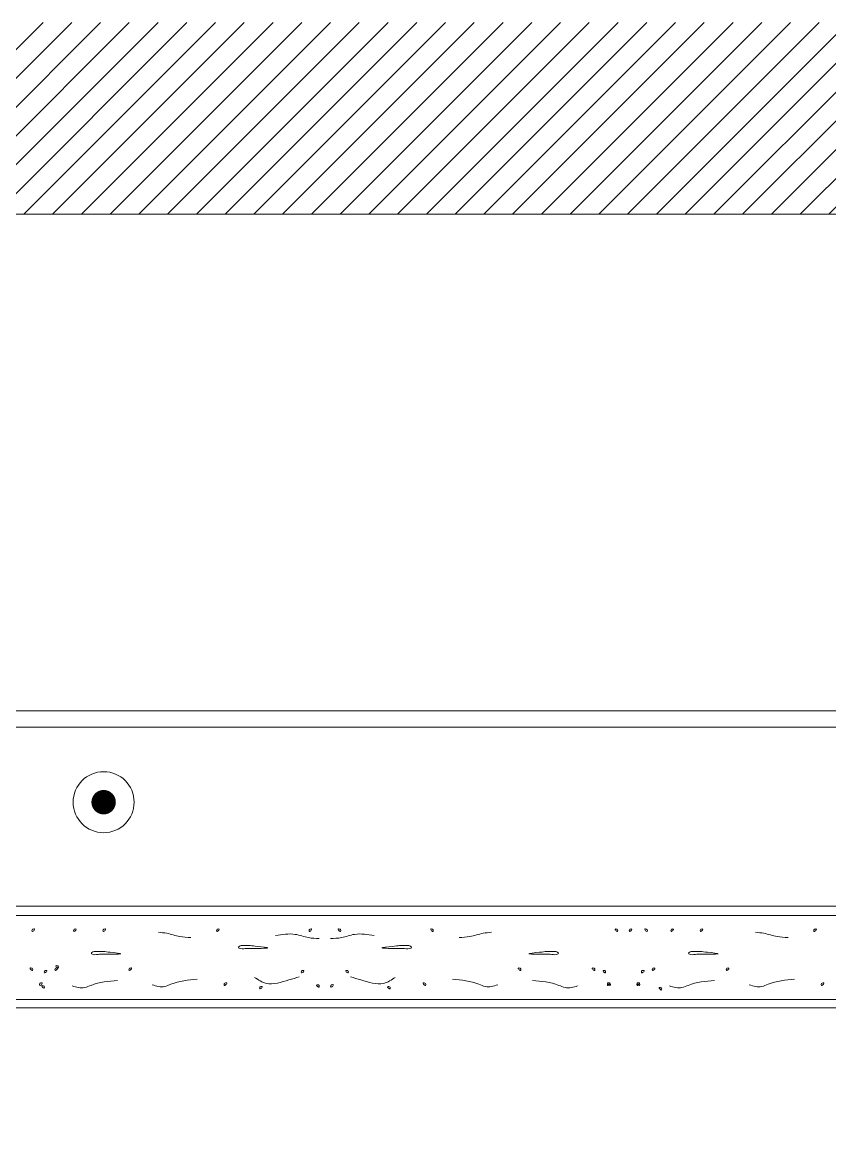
# Model space of a CAD drawing. Header units: millimetres. Extents: x 3383 to 4292, y 1469 to 1637.
# Drawn here: x 3484.3551 to 3484.4543, y 1570.1267 to 1570.2646 of the extents above; entities that cross this region are included whole.
import ezdxf

# ---------------------------------------------------------------- set-up
doc = ezdxf.new("R2010")
doc.units = ezdxf.units.MM
doc.header["$LTSCALE"] = 0.0035
doc.layers.get('0').update_dxf_attribs({"lineweight": 5})

msp = doc.modelspace()

# ---------------------------------------------------------------- hatches: boundary and pattern name
h = msp.add_hatch()
h.set_pattern_fill('ANSI31', color=256, scale=0.02, style=0)
h.set_pattern_definition([(45, (3483.0806814, 1570.111955), (-0.001767767, 0.001767767), [])])
h.paths.add_polyline_path([(3484.25532, 1570.13917), (3484.25532, 1570.14453), (3484.23752, 1570.14453), (3484.23752, 1570.13917)])
h.paths.add_polyline_path([(3484.25532, 1570.14453), (3484.25532, 1570.1583), (3484.23752, 1570.1583), (3484.23752, 1570.14453)])
h.paths.add_polyline_path([(3484.25532, 1570.1583), (3484.25532, 1570.16774), (3484.24115, 1570.16774), (3484.23972, 1570.16874), (3484.24115, 1570.16974), (3484.25532, 1570.16974), (3484.25532, 1570.18057), (3484.23752, 1570.18057), (3484.23752, 1570.1583)])
h.paths.add_polyline_path([(3484.23972, 1570.16874), (3484.24115, 1570.16774), (3484.25532, 1570.16774), (3484.25532, 1570.16874)], flags=16)
h.paths.add_polyline_path([(3484.25532, 1570.16874), (3484.25532, 1570.16974), (3484.24115, 1570.16974), (3484.23972, 1570.16874)], flags=17)
h.paths.add_polyline_path([(3484.25532, 1570.22567), (3484.23752, 1570.22567), (3484.23752, 1570.18057), (3484.25532, 1570.18057)])
h.paths.add_polyline_path([(3484.25532, 1570.24099), (3484.32433, 1570.24099), (3484.32433, 1570.2476), (3484.23752, 1570.2476), (3484.23752, 1570.22567), (3484.25532, 1570.22567)])
h.paths.add_polyline_path([(3484.32433, 1570.2476), (3484.32433, 1570.26098), (3484.32808, 1570.26198), (3484.33183, 1570.26098), (3484.33183, 1570.24099), (3484.52433, 1570.24099), (3484.52433, 1570.26098), (3484.52808, 1570.26198), (3484.53183, 1570.26098), (3484.53183, 1570.24099), (3484.55329, 1570.24099), (3484.55329, 1570.26456), (3484.23752, 1570.26456), (3484.23752, 1570.2476)])
h.paths.add_polyline_path([(3484.58905, 1570.24099), (3484.58905, 1570.20209), (3484.60685, 1570.20209), (3484.60685, 1570.21782), (3484.59982, 1570.21782, -1), (3484.59932, 1570.21782, -1), (3484.59982, 1570.21782), (3484.60685, 1570.21782), (3484.60685, 1570.25467), (3484.60225, 1570.25467, -1), (3484.60175, 1570.25467, -1), (3484.60225, 1570.25467), (3484.60685, 1570.25467), (3484.60685, 1570.26456), (3484.55944, 1570.26456), (3484.55944, 1570.24099), (3484.56062, 1570.24099)])
h.paths.add_polyline_path([(3484.58905, 1570.17846), (3484.60685, 1570.17846), (3484.60685, 1570.20209), (3484.58905, 1570.20209)])
h.paths.add_polyline_path([(3484.58905, 1570.17846), (3484.58905, 1570.16974), (3484.60322, 1570.16974), (3484.60422, 1570.16904), (3484.60685, 1570.16904), (3484.60685, 1570.17846)])
h.paths.add_polyline_path([(3484.60685, 1570.15981), (3484.60685, 1570.16904), (3484.60422, 1570.16904), (3484.60465, 1570.16874), (3484.60322, 1570.16774), (3484.58905, 1570.16774), (3484.58905, 1570.15981)])
h.paths.add_polyline_path([(3484.60685, 1570.15981), (3484.58905, 1570.15981), (3484.58905, 1570.14844), (3484.60685, 1570.14844)])
h.paths.add_polyline_path([(3484.58905, 1570.14844), (3484.58905, 1570.13597), (3484.60685, 1570.13597), (3484.60685, 1570.14844)])
h.paths.add_polyline_path([(3484.60685, 1570.12667), (3484.60685, 1570.13597), (3484.58905, 1570.13597), (3484.58905, 1570.12667)])
h.paths.add_polyline_path([(3484.58905, 1570.16874), (3484.58905, 1570.16774), (3484.60322, 1570.16774), (3484.60465, 1570.16874)], flags=17)
h.paths.add_polyline_path([(3484.58905, 1570.16974), (3484.58905, 1570.16874), (3484.60465, 1570.16874), (3484.60422, 1570.16904), (3484.60303, 1570.16904, -1), (3484.60253, 1570.16904, -1), (3484.60303, 1570.16904), (3484.60422, 1570.16904), (3484.60322, 1570.16974)])

# ---------------------------------------------------------------- linework, layer by layer
for p, q in [((3484.52433, 1570.24099), (3484.33183, 1570.24099)), ((3484.35208, 1570.17997), (3484.50408, 1570.17997)), ((3484.35208, 1570.17797), (3484.50408, 1570.17797)), ((3484.25632, 1570.1548), (3484.55329, 1570.1548)), ((3484.25632, 1570.14449), (3484.55329, 1570.14449)), ((3484.25632, 1570.14347), (3484.55329, 1570.14347))]:
    msp.add_line(p, q)
at = {"const_width": 0.0015, "flags": 128}
msp.add_lwpolyline([(3484.36429, 1570.16874, 1), (3484.36579, 1570.16874, 1)], format="xyb", close=True, dxfattribs=at)
msp.add_lwpolyline([(3484.55329, 1570.15597), (3484.25532, 1570.15597)])
msp.add_circle((3484.36504, 1570.16874), 0.00375)
for points, start_tangent, end_tangent in [([(3484.3565, 1570.153), (3484.35625, 1570.15285), (3484.35625, 1570.15307), (3484.3564, 1570.15315), (3484.35654, 1570.15315), (3484.3565, 1570.153)], (-0.765457, -0.643487), (-0.765457, -0.643487)), ([(3484.36161, 1570.153), (3484.36137, 1570.15285), (3484.36137, 1570.15307), (3484.36151, 1570.15315), (3484.36166, 1570.15315), (3484.36161, 1570.153)], (-0.765457, -0.643487), (-0.765457, -0.643487)), ([(3484.36523, 1570.153), (3484.36499, 1570.15285), (3484.36499, 1570.15307), (3484.36513, 1570.15315), (3484.36528, 1570.15315), (3484.36523, 1570.153)], (-0.765457, -0.643487), (-0.765457, -0.643487)), ([(3484.37919, 1570.153), (3484.37895, 1570.15285), (3484.37895, 1570.15307), (3484.3791, 1570.15315), (3484.37924, 1570.15315), (3484.37919, 1570.153)], (-0.765457, -0.643487), (-0.765457, -0.643487)), ([(3484.39057, 1570.153), (3484.39033, 1570.15286), (3484.39033, 1570.15308), (3484.39047, 1570.15315), (3484.39062, 1570.15315), (3484.39057, 1570.153)], (-0.765457, -0.643487), (-0.765457, -0.643487)), ([(3484.39393, 1570.153), (3484.39418, 1570.15286), (3484.39418, 1570.15308), (3484.39403, 1570.15315), (3484.39388, 1570.15315), (3484.39393, 1570.153)], (0.765457, -0.643487), (0.765457, -0.643487)), ([(3484.40531, 1570.153), (3484.40555, 1570.15285), (3484.40555, 1570.15307), (3484.40541, 1570.15315), (3484.40526, 1570.15315), (3484.40531, 1570.153)], (0.765457, -0.643487), (0.765457, -0.643487)), ([(3484.42801, 1570.153), (3484.42825, 1570.15285), (3484.42825, 1570.15307), (3484.4281, 1570.15315), (3484.42796, 1570.15315), (3484.42801, 1570.153)], (0.765457, -0.643487), (0.765457, -0.643487)), ([(3484.42994, 1570.153), (3484.42969, 1570.15285), (3484.42969, 1570.15307), (3484.42984, 1570.15315), (3484.42999, 1570.15315), (3484.42994, 1570.153)], (-0.765457, -0.643487), (-0.765457, -0.643487)), ([(3484.43162, 1570.153), (3484.43187, 1570.15285), (3484.43187, 1570.15307), (3484.43172, 1570.15315), (3484.43158, 1570.15315), (3484.43162, 1570.153)], (0.765457, -0.643487), (0.765457, -0.643487)), ([(3484.43505, 1570.153), (3484.43481, 1570.15285), (3484.43481, 1570.15307), (3484.43495, 1570.15315), (3484.4351, 1570.15315), (3484.43505, 1570.153)], (-0.765457, -0.643487), (-0.765457, -0.643487)), ([(3484.43867, 1570.153), (3484.43843, 1570.15285), (3484.43843, 1570.15307), (3484.43857, 1570.15315), (3484.43872, 1570.15315), (3484.43867, 1570.153)], (-0.765457, -0.643487), (-0.765457, -0.643487)), ([(3484.45264, 1570.153), (3484.45239, 1570.15285), (3484.45239, 1570.15307), (3484.45254, 1570.15315), (3484.45268, 1570.15315), (3484.45264, 1570.153)], (-0.765457, -0.643487), (-0.765457, -0.643487)), ([(3484.38227, 1570.15073), (3484.38301, 1570.15077), (3484.38378, 1570.15078), (3484.38443, 1570.15078), (3484.38525, 1570.15083), (3484.38394, 1570.15102), (3484.38306, 1570.15111), (3484.38225, 1570.15113), (3484.38169, 1570.151), (3484.38162, 1570.15092), (3484.38227, 1570.15073)], (0.985208, 0.171362), (0.985208, 0.171362)), ([(3484.40223, 1570.15073), (3484.40149, 1570.15077), (3484.40073, 1570.15078), (3484.40007, 1570.15078), (3484.39925, 1570.15083), (3484.40056, 1570.15102), (3484.40144, 1570.15111), (3484.40226, 1570.15113), (3484.40281, 1570.151), (3484.40288, 1570.15092), (3484.40223, 1570.15073)], (-0.985208, 0.171362), (-0.985208, 0.171362)), ([(3484.36418, 1570.15001), (3484.36492, 1570.15005), (3484.36569, 1570.15006), (3484.36634, 1570.15006), (3484.36717, 1570.15011), (3484.36586, 1570.1503), (3484.36497, 1570.15039), (3484.36416, 1570.15041), (3484.3636, 1570.15027), (3484.36353, 1570.15019), (3484.36418, 1570.15001)], (0.985208, 0.171362), (0.985208, 0.171362)), ([(3484.42032, 1570.15001), (3484.41958, 1570.15005), (3484.41881, 1570.15006), (3484.41816, 1570.15006), (3484.41734, 1570.15011), (3484.41865, 1570.1503), (3484.41953, 1570.15039), (3484.42034, 1570.15041), (3484.4209, 1570.15027), (3484.42097, 1570.15019), (3484.42032, 1570.15001)], (-0.985208, 0.171362), (-0.985208, 0.171362)), ([(3484.43763, 1570.15001), (3484.43836, 1570.15005), (3484.43913, 1570.15006), (3484.43979, 1570.15006), (3484.44061, 1570.15011), (3484.4393, 1570.1503), (3484.43841, 1570.15039), (3484.4376, 1570.15041), (3484.43704, 1570.15027), (3484.43697, 1570.15019), (3484.43763, 1570.15001)], (0.985208, 0.171362), (0.985208, 0.171362)), ([(3484.35605, 1570.1482), (3484.35629, 1570.14806), (3484.35629, 1570.14828), (3484.35615, 1570.14835), (3484.356, 1570.14835), (3484.35605, 1570.1482)], (0.765457, -0.643487), (0.765457, -0.643487)), ([(3484.35801, 1570.14791), (3484.35776, 1570.14777), (3484.35776, 1570.14799), (3484.35791, 1570.14806), (3484.35806, 1570.14806), (3484.35801, 1570.14791)], (-0.765457, -0.643487), (-0.765457, -0.643487)), ([(3484.35932, 1570.1482), (3484.35908, 1570.14806), (3484.35908, 1570.14828), (3484.35922, 1570.14835), (3484.35937, 1570.14835), (3484.35932, 1570.1482)], (-0.765457, -0.643487), (-0.765457, -0.643487)), ([(3484.35922, 1570.1485), (3484.35946, 1570.14835), (3484.35946, 1570.14857), (3484.35932, 1570.14865), (3484.35917, 1570.14865), (3484.35922, 1570.1485)], (0.765457, -0.643487), (0.765457, -0.643487)), ([(3484.36842, 1570.1482), (3484.36818, 1570.14806), (3484.36818, 1570.14828), (3484.36832, 1570.14835), (3484.36847, 1570.14835), (3484.36842, 1570.1482)], (-0.765457, -0.643487), (-0.765457, -0.643487)), ([(3484.38962, 1570.14791), (3484.38938, 1570.14777), (3484.38938, 1570.14799), (3484.38952, 1570.14806), (3484.38967, 1570.14806), (3484.38962, 1570.14791)], (-0.765457, -0.643487), (-0.765457, -0.643487)), ([(3484.39488, 1570.14791), (3484.39512, 1570.14777), (3484.39512, 1570.14799), (3484.39498, 1570.14806), (3484.39483, 1570.14806), (3484.39488, 1570.14791)], (0.765457, -0.643487), (0.765457, -0.643487)), ([(3484.41608, 1570.1482), (3484.41633, 1570.14806), (3484.41633, 1570.14828), (3484.41618, 1570.14835), (3484.41603, 1570.14835), (3484.41608, 1570.1482)], (0.765457, -0.643487), (0.765457, -0.643487)), ([(3484.42518, 1570.1482), (3484.42543, 1570.14806), (3484.42543, 1570.14828), (3484.42528, 1570.14835), (3484.42513, 1570.14835), (3484.42518, 1570.1482)], (0.765457, -0.643487), (0.765457, -0.643487)), ([(3484.4265, 1570.14791), (3484.42674, 1570.14777), (3484.42674, 1570.14799), (3484.42659, 1570.14806), (3484.42645, 1570.14806), (3484.4265, 1570.14791)], (0.765457, -0.643487), (0.765457, -0.643487)), ([(3484.43145, 1570.14791), (3484.4312, 1570.14777), (3484.4312, 1570.14799), (3484.43135, 1570.14806), (3484.4315, 1570.14806), (3484.43145, 1570.14791)], (-0.765457, -0.643487), (-0.765457, -0.643487)), ([(3484.43276, 1570.1482), (3484.43252, 1570.14806), (3484.43252, 1570.14828), (3484.43266, 1570.14835), (3484.43281, 1570.14835), (3484.43276, 1570.1482)], (-0.765457, -0.643487), (-0.765457, -0.643487)), ([(3484.44186, 1570.1482), (3484.44162, 1570.14806), (3484.44162, 1570.14828), (3484.44176, 1570.14835), (3484.44191, 1570.14835), (3484.44186, 1570.1482)], (-0.765457, -0.643487), (-0.765457, -0.643487)), ([(3484.35743, 1570.14638), (3484.35718, 1570.14623), (3484.35718, 1570.14645), (3484.35733, 1570.14653), (3484.35748, 1570.14653), (3484.35743, 1570.14638)], (-0.765457, -0.643487), (-0.765457, -0.643487)), ([(3484.38013, 1570.14638), (3484.37988, 1570.14623), (3484.37988, 1570.14645), (3484.38003, 1570.14653), (3484.38018, 1570.14653), (3484.38013, 1570.14638)], (-0.765457, -0.643487), (-0.765457, -0.643487)), ([(3484.40437, 1570.14638), (3484.40462, 1570.14623), (3484.40462, 1570.14645), (3484.40447, 1570.14653), (3484.40433, 1570.14653), (3484.40437, 1570.14638)], (0.765457, -0.643487), (0.765457, -0.643487)), ([(3484.42725, 1570.14638), (3484.42701, 1570.14623), (3484.42701, 1570.14645), (3484.42715, 1570.14653), (3484.4273, 1570.14653), (3484.42725, 1570.14638)], (-0.765457, -0.643487), (-0.765457, -0.643487)), ([(3484.42707, 1570.14638), (3484.42732, 1570.14623), (3484.42732, 1570.14645), (3484.42717, 1570.14653), (3484.42702, 1570.14653), (3484.42707, 1570.14638)], (0.765457, -0.643487), (0.765457, -0.643487)), ([(3484.43087, 1570.14638), (3484.43063, 1570.14623), (3484.43063, 1570.14645), (3484.43077, 1570.14653), (3484.43092, 1570.14653), (3484.43087, 1570.14638)], (-0.765457, -0.643487), (-0.765457, -0.643487)), ([(3484.43069, 1570.14638), (3484.43094, 1570.14623), (3484.43094, 1570.14645), (3484.43079, 1570.14653), (3484.43064, 1570.14653), (3484.43069, 1570.14638)], (0.765457, -0.643487), (0.765457, -0.643487)), ([(3484.45357, 1570.14638), (3484.45332, 1570.14623), (3484.45332, 1570.14645), (3484.45347, 1570.14653), (3484.45362, 1570.14653), (3484.45357, 1570.14638)], (-0.765457, -0.643487), (-0.765457, -0.643487)), ([(3484.35748, 1570.14604), (3484.35772, 1570.1459), (3484.35772, 1570.14612), (3484.35757, 1570.14619), (3484.35743, 1570.14619), (3484.35748, 1570.14604)], (0.765457, -0.643487), (0.765457, -0.643487)), ([(3484.38449, 1570.14594), (3484.38424, 1570.14579), (3484.38424, 1570.14601), (3484.38439, 1570.14609), (3484.38454, 1570.14609), (3484.38449, 1570.14594)], (-0.765457, -0.643487), (-0.765457, -0.643487)), ([(3484.39128, 1570.14615), (3484.39153, 1570.14601), (3484.39153, 1570.14623), (3484.39138, 1570.1463), (3484.39124, 1570.1463), (3484.39128, 1570.14615)], (0.765457, -0.643487), (0.765457, -0.643487)), ([(3484.39322, 1570.14615), (3484.39297, 1570.14601), (3484.39297, 1570.14623), (3484.39312, 1570.1463), (3484.39327, 1570.1463), (3484.39322, 1570.14615)], (-0.765457, -0.643487), (-0.765457, -0.643487)), ([(3484.40001, 1570.14594), (3484.40026, 1570.14579), (3484.40026, 1570.14601), (3484.40011, 1570.14609), (3484.39997, 1570.14609), (3484.40001, 1570.14594)], (0.765457, -0.643487), (0.765457, -0.643487)), ([(3484.43342, 1570.1458), (3484.43366, 1570.14566), (3484.43366, 1570.14588), (3484.43351, 1570.14595), (3484.43337, 1570.14595), (3484.43342, 1570.1458)], (0.765457, -0.643487), (0.765457, -0.643487))]:
    msp.add_spline(points, degree=3, dxfattribs=dict(start_tangent=start_tangent, end_tangent=end_tangent))
for points in [[(3484.37576, 1570.15211), (3484.37441, 1570.15223), (3484.3728, 1570.15263), (3484.37178, 1570.15275)], [(3484.39156, 1570.15198), (3484.39022, 1570.1521), (3484.3886, 1570.1525), (3484.38618, 1570.15234)], [(3484.39294, 1570.15198), (3484.39428, 1570.1521), (3484.3959, 1570.1525), (3484.39832, 1570.15234)], [(3484.40875, 1570.15211), (3484.41009, 1570.15223), (3484.41171, 1570.15263), (3484.41273, 1570.15275)], [(3484.4492, 1570.15211), (3484.44785, 1570.15223), (3484.44624, 1570.15263), (3484.44522, 1570.15275)], [(3484.36673, 1570.14684), (3484.36349, 1570.14623), (3484.36272, 1570.14596), (3484.36117, 1570.14616)], [(3484.37656, 1570.14698), (3484.37331, 1570.14637), (3484.37254, 1570.14609), (3484.371, 1570.14629)], [(3484.3891, 1570.14726), (3484.38783, 1570.14691), (3484.38502, 1570.14647), (3484.3836, 1570.14721)], [(3484.3954, 1570.14726), (3484.39667, 1570.14691), (3484.39948, 1570.14647), (3484.4009, 1570.14721)], [(3484.40794, 1570.14698), (3484.41119, 1570.14637), (3484.41196, 1570.14609), (3484.4135, 1570.14629)], [(3484.41777, 1570.14684), (3484.42101, 1570.14623), (3484.42179, 1570.14596), (3484.42333, 1570.14616)], [(3484.44017, 1570.14684), (3484.43693, 1570.14623), (3484.43616, 1570.14596), (3484.43461, 1570.14616)], [(3484.45, 1570.14698), (3484.44675, 1570.14637), (3484.44598, 1570.14609), (3484.44444, 1570.14629)]]:
    msp.add_spline(points, degree=3)

doc.saveas('drawing.dxf')
